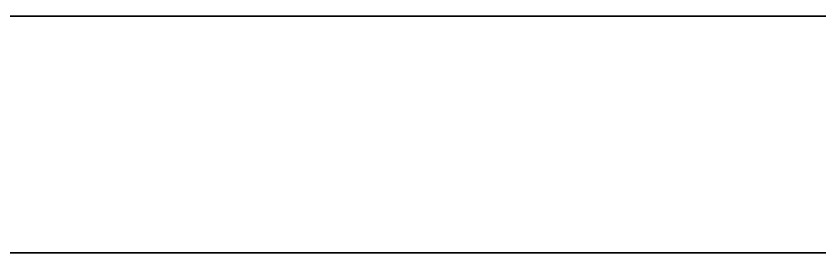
# Model space of a CAD drawing. Header units: metres. Extents: x 0 to 2256, y 0 to 166.
# Drawn here: x 1933.6 to 1940.38, y 38 to 40 of the extents above; entities that cross this region are included whole.
import ezdxf

# ---------------------------------------------------------------- set-up
doc = ezdxf.new("R2010")
doc.units = ezdxf.units.M
for name, color, linetype in [('RBAR-T16-J', 4, 'Continuous'), ('RBAR-T16-J2', 4, 'Continuous'), ('RBAR-T16-K', 4, 'Continuous'), ('RBAR-T20-L', 5, 'Continuous'), ('RBAR-T20-M', 5, 'Continuous')]:
    doc.layers.add(name, color=color, linetype=linetype)

msp = doc.modelspace()

# ---------------------------------------------------------------- linework, layer by layer
at = {"layer": 'RBAR-T16-J'}
for points in [[(1421.6, 38, 0), (2185.8, 38, 0), (2192.1, 38, 0.6), (2198.1, 38, 2.4), (2203.7, 38, 5.4), (2208.6, 38, 9.4), (2212.6, 38, 14.3), (2215.6, 38, 19.9), (2217.4, 38, 25.9), (2218, 38, 32.2), (2218, 38, 152.8), (2217.4, 38, 159.1), (2215.6, 38, 165.2), (2212.6, 38, 170.7), (2208.6, 38, 175.6), (2203.7, 38, 179.6), (2198.1, 38, 182.6), (2192.1, 38, 184.4), (2185.8, 38, 185), (1421.6, 38, 185)], [(1459.6, 38, 0), (2223.8, 38, 0), (2230.1, 38, 0.6), (2236.1, 38, 2.4), (2241.7, 38, 5.4), (2246.6, 38, 9.4), (2250.6, 38, 14.3), (2253.6, 38, 19.9), (2255.4, 38, 25.9), (2256, 38, 32.2), (2256, 38, 152.8), (2255.4, 38, 159.1), (2253.6, 38, 165.2), (2250.6, 38, 170.7), (2246.6, 38, 175.6), (2241.7, 38, 179.6), (2236.1, 38, 182.6), (2230.1, 38, 184.4), (2223.8, 38, 185), (1459.6, 38, 185)]]:
    msp.add_polyline3d(points, dxfattribs=at)
at = {"layer": 'RBAR-T16-J2'}
msp.add_polyline3d([(1428.3, 38, 0), (2186.1, 38, 0), (2192.3, 38, 0.6), (2198.3, 38, 2.4), (2203.8, 38, 5.4), (2208.7, 38, 9.3), (2212.6, 38, 14.2), (2215.6, 38, 19.7), (2217.4, 38, 25.7), (2218, 38, 31.9), (2218, 38, 2016.2), (2217.4, 38, 2022.4), (2215.6, 38, 2028.4), (2212.6, 38, 2033.9), (2208.7, 38, 2038.8), (2203.8, 38, 2042.7), (2198.3, 38, 2045.7), (2192.3, 38, 2047.5), (2186.1, 38, 2048.1), (1428.3, 38, 2048.1)], dxfattribs=at)
msp.add_polyline3d([(1428.3, 38, 0), (2186.1, 38, 0), (2192.3, 38, 0.6), (2198.3, 38, 2.4), (2203.8, 38, 5.4), (2208.7, 38, 9.3), (2212.6, 38, 14.2), (2215.6, 38, 19.7), (2217.4, 38, 25.7), (2218, 38, 31.9), (2218, 38, 2016.2), (2217.4, 38, 2022.4), (2215.6, 38, 2028.4), (2212.6, 38, 2033.9), (2208.7, 38, 2038.8), (2203.8, 38, 2042.7), (2198.3, 38, 2045.7), (2192.3, 38, 2047.5), (2186.1, 38, 2048.1), (1428.3, 38, 2048.1)], dxfattribs=at)
at = {"layer": 'RBAR-T16-K'}
msp.add_polyline3d([(1424.1, 38, 1270), (2185.9, 38, 1270), (2192.2, 38, 1269.4), (2198.2, 38, 1267.5), (2203.7, 38, 1264.6), (2208.6, 38, 1260.6), (2212.6, 38, 1255.7), (2215.6, 38, 1250.2), (2217.4, 38, 1244.2), (2218, 38, 1237.9), (2218, 38, 0)], dxfattribs=at)
msp.add_polyline3d([(1424.1, 38, 1270), (2185.9, 38, 1270), (2192.2, 38, 1269.4), (2198.2, 38, 1267.5), (2203.7, 38, 1264.6), (2208.6, 38, 1260.6), (2212.6, 38, 1255.7), (2215.6, 38, 1250.2), (2217.4, 38, 1244.2), (2218, 38, 1237.9), (2218, 38, 0)], dxfattribs=at)
at = {"layer": 'RBAR-T20-L'}
for points in [[(528, 40, 0), (2203, 40, 0)], [(581, 40, 0), (2256, 40, 0)]]:
    msp.add_polyline3d(points, dxfattribs=at)
at = {"layer": 'RBAR-T20-M'}
msp.add_polyline3d([(1776.2, 40, 0), (2145.2, 40, 0), (2159, 40, 1.4), (2172.3, 40, 5.4), (2184.5, 40, 11.9), (2195.3, 40, 20.7), (2204.1, 40, 31.5), (2210.6, 40, 43.7), (2214.6, 40, 57), (2216, 40, 70.8), (2216, 40, 535.8), (2214.6, 40, 549.6), (2210.6, 40, 562.9), (2204.1, 40, 575.1), (2195.3, 40, 585.8), (2184.5, 40, 594.6), (2172.3, 40, 601.2), (2159, 40, 605.2), (2145.2, 40, 606.6), (1776.2, 40, 606.6)], dxfattribs=at)

doc.saveas('drawing.dxf')
